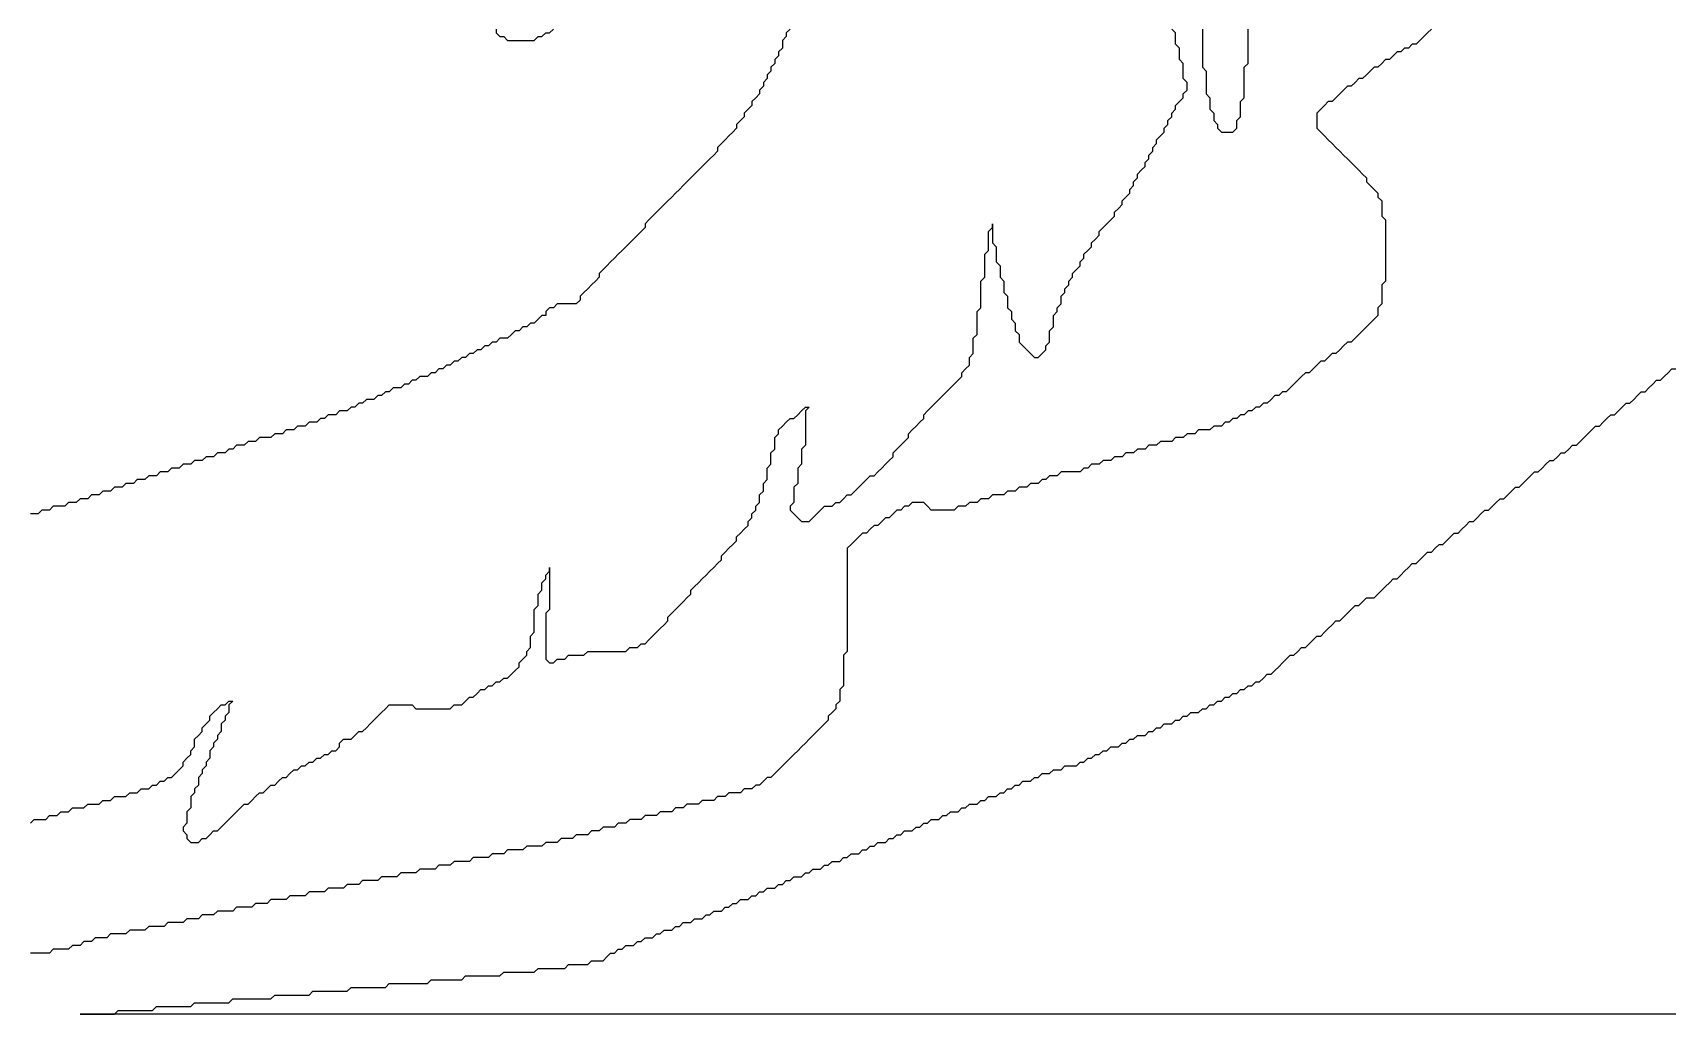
# Model space of a CAD drawing. Extents: x -0.87 to 0.87, y -0.9 to 0.9.
# Drawn here: x -0.048 to 0.556, y -0.9 to -0.539 of the extents above; entities that cross this region are included whole.
import ezdxf

# ---------------------------------------------------------------- set-up
doc = ezdxf.new("R2010")
doc.units = 0

msp = doc.modelspace()

# ---------------------------------------------------------------- linework, layer by layer
for points in [[(0.230625, -0.537187), (0.229219, -0.538594), (0.229219, -0.54), (0.227813, -0.541406), (0.227813, -0.542813), (0.227813, -0.544219), (0.226406, -0.545625), (0.226406, -0.547031), (0.225, -0.548438), (0.225, -0.549844), (0.223594, -0.55125), (0.223594, -0.552656), (0.222187, -0.554063), (0.222187, -0.555469), (0.220781, -0.556875), (0.220781, -0.558281), (0.219375, -0.559688), (0.219375, -0.561094), (0.217969, -0.5625), (0.216562, -0.563906), (0.216562, -0.565312), (0.215156, -0.566719), (0.21375, -0.568125), (0.21375, -0.569531), (0.212344, -0.570937), (0.210938, -0.572344), (0.210938, -0.57375), (0.209531, -0.575156), (0.208125, -0.576562), (0.206719, -0.577969), (0.205312, -0.579375), (0.203906, -0.580781), (0.203906, -0.582187), (0.2025, -0.583594), (0.201094, -0.585), (0.199687, -0.586406), (0.198281, -0.587812), (0.196875, -0.589219), (0.195469, -0.590625), (0.194062, -0.592031), (0.192656, -0.593437), (0.19125, -0.594844), (0.189844, -0.59625), (0.188437, -0.597656), (0.187031, -0.599062), (0.185625, -0.600469), (0.184219, -0.601875), (0.182812, -0.603281), (0.181406, -0.604687), (0.18, -0.606094), (0.178594, -0.6075), (0.177187, -0.608906), (0.177187, -0.610312), (0.175781, -0.611719), (0.174375, -0.613125), (0.172969, -0.614531), (0.171563, -0.615938), (0.170156, -0.617344), (0.16875, -0.61875), (0.167344, -0.620156), (0.165937, -0.621563), (0.164531, -0.622969), (0.163125, -0.624375), (0.161719, -0.625781), (0.160312, -0.627188), (0.160312, -0.628594), (0.158906, -0.63), (0.1575, -0.631406), (0.156094, -0.632812), (0.154688, -0.634219), (0.153281, -0.635625), (0.153281, -0.637031), (0.151875, -0.638437), (0.150469, -0.638437), (0.149062, -0.638437), (0.147656, -0.638437), (0.14625, -0.638437), (0.144844, -0.638437), (0.143437, -0.639844), (0.142031, -0.639844), (0.140625, -0.64125), (0.140625, -0.642656), (0.139219, -0.642656), (0.137813, -0.644062), (0.136406, -0.645469), (0.135, -0.645469), (0.133594, -0.646875), (0.132187, -0.646875), (0.130781, -0.648281), (0.129375, -0.648281), (0.127969, -0.649687), (0.126562, -0.651094), (0.125156, -0.651094), (0.12375, -0.651094), (0.122344, -0.6525), (0.120937, -0.6525), (0.119531, -0.653906), (0.118125, -0.653906), (0.116719, -0.655312), (0.115312, -0.655312), (0.113906, -0.656719), (0.1125, -0.656719), (0.111094, -0.658125), (0.109687, -0.658125), (0.108281, -0.659531), (0.106875, -0.659531), (0.105469, -0.660937), (0.104063, -0.660937), (0.102656, -0.662344), (0.10125, -0.662344), (0.099844, -0.66375), (0.098437, -0.66375), (0.097031, -0.665156), (0.095625, -0.665156), (0.094219, -0.665156), (0.092812, -0.666562), (0.091406, -0.666562), (0.09, -0.667969), (0.088594, -0.667969), (0.087188, -0.669375), (0.085781, -0.669375), (0.084375, -0.669375), (0.082969, -0.670781), (0.081562, -0.670781), (0.080156, -0.672187), (0.07875, -0.672187), (0.077344, -0.673594), (0.075937, -0.673594), (0.074531, -0.673594), (0.073125, -0.675), (0.071719, -0.675), (0.070312, -0.676406), (0.068906, -0.676406), (0.0675, -0.677812), (0.066094, -0.677812), (0.064687, -0.677812), (0.063281, -0.679219), (0.061875, -0.679219), (0.060469, -0.679219), (0.059062, -0.680625), (0.057656, -0.680625), (0.05625, -0.682031), (0.054844, -0.682031), (0.053437, -0.682031), (0.052031, -0.683437), (0.050625, -0.683437), (0.049219, -0.683437), (0.047813, -0.684844), (0.046406, -0.684844), (0.045, -0.684844), (0.043594, -0.68625), (0.042187, -0.68625), (0.040781, -0.68625), (0.039375, -0.687656), (0.037969, -0.687656), (0.036562, -0.687656), (0.035156, -0.687656), (0.03375, -0.689063), (0.032344, -0.689063), (0.030937, -0.689063), (0.029531, -0.690469), (0.028125, -0.690469), (0.026719, -0.690469), (0.025312, -0.691875), (0.023906, -0.691875), (0.0225, -0.693281), (0.021094, -0.693281), (0.019688, -0.693281), (0.018281, -0.694688), (0.016875, -0.694688), (0.015469, -0.694688), (0.014062, -0.696094), (0.012656, -0.696094), (0.01125, -0.696094), (0.009844, -0.6975), (0.008438, -0.6975), (0.007031, -0.6975), (0.005625, -0.698906), (0.004219, -0.698906), (0.002812, -0.698906), (0.001406, -0.700313), (0, -0.700313), (-0.001406, -0.700313), (-0.002812, -0.701719), (-0.004219, -0.701719), (-0.005625, -0.701719), (-0.007031, -0.703125), (-0.008438, -0.703125), (-0.009844, -0.703125), (-0.01125, -0.704531), (-0.012656, -0.704531), (-0.014062, -0.704531), (-0.015469, -0.705937), (-0.016875, -0.705937), (-0.018281, -0.705937), (-0.019688, -0.707344), (-0.021094, -0.707344), (-0.0225, -0.707344), (-0.023906, -0.70875), (-0.025312, -0.70875), (-0.026719, -0.70875), (-0.028125, -0.710156), (-0.029531, -0.710156), (-0.030937, -0.710156), (-0.032344, -0.711562), (-0.03375, -0.711562), (-0.035156, -0.711562), (-0.036562, -0.712969), (-0.037969, -0.712969), (-0.039375, -0.712969), (-0.040781, -0.712969), (-0.042187, -0.714375), (-0.043594, -0.714375), (-0.045, -0.714375), (-0.046406, -0.715781), (-0.047813, -0.715781), (-0.049219, -0.715781)], [(-0.049219, -0.829688), (-0.047813, -0.828281), (-0.046406, -0.828281), (-0.045, -0.828281), (-0.043594, -0.828281), (-0.042187, -0.826875), (-0.040781, -0.826875), (-0.039375, -0.826875), (-0.037969, -0.825469), (-0.036562, -0.825469), (-0.035156, -0.825469), (-0.03375, -0.824062), (-0.032344, -0.824062), (-0.030937, -0.824062), (-0.029531, -0.824062), (-0.028125, -0.822656), (-0.026719, -0.822656), (-0.025312, -0.822656), (-0.023906, -0.822656), (-0.0225, -0.82125), (-0.021094, -0.82125), (-0.019688, -0.82125), (-0.018281, -0.819844), (-0.016875, -0.819844), (-0.015469, -0.819844), (-0.014062, -0.819844), (-0.012656, -0.818437), (-0.01125, -0.818437), (-0.009844, -0.818437), (-0.008438, -0.817031), (-0.007031, -0.817031), (-0.005625, -0.817031), (-0.004219, -0.815625), (-0.002812, -0.815625), (-0.001406, -0.814219), (0, -0.814219), (0.001406, -0.812812), (0.002812, -0.812812), (0.004219, -0.811406), (0.005625, -0.81), (0.007031, -0.808594), (0.007031, -0.807187), (0.008438, -0.805781), (0.009844, -0.804375), (0.009844, -0.802969), (0.01125, -0.801562), (0.01125, -0.800156), (0.01125, -0.79875), (0.012656, -0.797344), (0.014062, -0.795937), (0.014062, -0.794531), (0.015469, -0.793125), (0.016875, -0.791719), (0.016875, -0.790312), (0.018281, -0.788906), (0.019688, -0.7875), (0.021094, -0.786094), (0.0225, -0.786094), (0.023906, -0.784687), (0.025312, -0.784687), (0.023906, -0.786094), (0.023906, -0.7875), (0.023906, -0.788906), (0.0225, -0.790312), (0.0225, -0.791719), (0.021094, -0.793125), (0.021094, -0.794531), (0.021094, -0.795937), (0.019688, -0.797344), (0.019688, -0.79875), (0.018281, -0.800156), (0.018281, -0.801562), (0.016875, -0.802969), (0.016875, -0.804375), (0.016875, -0.805781), (0.015469, -0.807187), (0.015469, -0.808594), (0.014062, -0.81), (0.014062, -0.811406), (0.012656, -0.812812), (0.012656, -0.814219), (0.012656, -0.815625), (0.01125, -0.817031), (0.01125, -0.818437), (0.009844, -0.819844), (0.009844, -0.82125), (0.009844, -0.822656), (0.009844, -0.824062), (0.008438, -0.825469), (0.008438, -0.826875), (0.008438, -0.828281), (0.008438, -0.829688), (0.007031, -0.831094), (0.007031, -0.8325), (0.008438, -0.833906), (0.008438, -0.835313), (0.009844, -0.836719), (0.01125, -0.836719), (0.012656, -0.836719), (0.014062, -0.835313), (0.015469, -0.835313), (0.016875, -0.833906), (0.018281, -0.8325), (0.019688, -0.8325), (0.021094, -0.831094), (0.0225, -0.829688), (0.023906, -0.828281), (0.025312, -0.826875), (0.026719, -0.825469), (0.028125, -0.824062), (0.029531, -0.822656), (0.030937, -0.822656), (0.032344, -0.82125), (0.03375, -0.819844), (0.035156, -0.818437), (0.036562, -0.818437), (0.037969, -0.817031), (0.039375, -0.815625), (0.040781, -0.815625), (0.042187, -0.814219), (0.043594, -0.812812), (0.045, -0.812812), (0.046406, -0.811406), (0.047813, -0.81), (0.049219, -0.81), (0.050625, -0.808594), (0.052031, -0.808594), (0.053437, -0.807187), (0.054844, -0.807187), (0.05625, -0.805781), (0.057656, -0.805781), (0.059062, -0.804375), (0.060469, -0.804375), (0.061875, -0.802969), (0.063281, -0.802969), (0.064687, -0.801562), (0.064687, -0.800156), (0.066094, -0.79875), (0.0675, -0.79875), (0.068906, -0.79875), (0.070312, -0.797344), (0.071719, -0.795937), (0.073125, -0.795937), (0.074531, -0.794531), (0.075937, -0.793125), (0.077344, -0.791719), (0.07875, -0.790312), (0.080156, -0.788906), (0.081562, -0.7875), (0.082969, -0.786094), (0.084375, -0.786094), (0.085781, -0.786094), (0.087188, -0.786094), (0.088594, -0.786094), (0.09, -0.786094), (0.091406, -0.786094), (0.092812, -0.7875), (0.094219, -0.7875), (0.095625, -0.7875), (0.097031, -0.7875), (0.098437, -0.7875), (0.099844, -0.7875), (0.10125, -0.7875), (0.102656, -0.7875), (0.104063, -0.7875), (0.105469, -0.7875), (0.106875, -0.786094), (0.108281, -0.786094), (0.109687, -0.786094), (0.111094, -0.784687), (0.1125, -0.783281), (0.113906, -0.783281), (0.115312, -0.781875), (0.116719, -0.780469), (0.118125, -0.780469), (0.119531, -0.779062), (0.120937, -0.779062), (0.122344, -0.777656), (0.12375, -0.777656), (0.125156, -0.77625), (0.126562, -0.77625), (0.127969, -0.774844), (0.129375, -0.773438), (0.130781, -0.772031), (0.130781, -0.770625), (0.132187, -0.769219), (0.133594, -0.767813), (0.133594, -0.766406), (0.135, -0.765), (0.135, -0.763594), (0.135, -0.762188), (0.135, -0.760781), (0.136406, -0.759375), (0.136406, -0.757969), (0.136406, -0.756563), (0.136406, -0.755156), (0.136406, -0.75375), (0.136406, -0.752344), (0.136406, -0.750937), (0.137813, -0.749531), (0.137813, -0.748125), (0.137813, -0.746719), (0.137813, -0.745312), (0.139219, -0.743906), (0.139219, -0.7425), (0.139219, -0.741094), (0.140625, -0.739687), (0.140625, -0.738281), (0.142031, -0.736875), (0.142031, -0.735469), (0.142031, -0.736875), (0.142031, -0.738281), (0.142031, -0.739687), (0.142031, -0.741094), (0.142031, -0.7425), (0.142031, -0.743906), (0.142031, -0.745312), (0.142031, -0.746719), (0.142031, -0.748125), (0.142031, -0.749531), (0.142031, -0.750937), (0.140625, -0.752344), (0.140625, -0.75375), (0.140625, -0.755156), (0.140625, -0.756563), (0.140625, -0.757969), (0.140625, -0.759375), (0.140625, -0.760781), (0.140625, -0.762188), (0.140625, -0.763594), (0.140625, -0.765), (0.140625, -0.766406), (0.140625, -0.767813), (0.140625, -0.769219), (0.142031, -0.770625), (0.143437, -0.770625), (0.144844, -0.769219), (0.14625, -0.769219), (0.147656, -0.769219), (0.149062, -0.767813), (0.150469, -0.767813), (0.151875, -0.767813), (0.153281, -0.767813), (0.154688, -0.767813), (0.156094, -0.766406), (0.1575, -0.766406), (0.158906, -0.766406), (0.160312, -0.766406), (0.161719, -0.766406), (0.163125, -0.766406), (0.164531, -0.766406), (0.165937, -0.766406), (0.167344, -0.766406), (0.16875, -0.766406), (0.170156, -0.766406), (0.171563, -0.765), (0.172969, -0.765), (0.174375, -0.765), (0.175781, -0.763594), (0.177187, -0.763594), (0.178594, -0.762188), (0.18, -0.760781), (0.181406, -0.759375), (0.182812, -0.757969), (0.184219, -0.756563), (0.185625, -0.755156), (0.185625, -0.75375), (0.187031, -0.752344), (0.188437, -0.750937), (0.189844, -0.749531), (0.19125, -0.748125), (0.192656, -0.746719), (0.194062, -0.745312), (0.194062, -0.743906), (0.195469, -0.7425), (0.196875, -0.741094), (0.198281, -0.739687), (0.199687, -0.738281), (0.201094, -0.736875), (0.2025, -0.735469), (0.203906, -0.734062), (0.205312, -0.732656), (0.205312, -0.73125), (0.206719, -0.729844), (0.208125, -0.728437), (0.209531, -0.727031), (0.210938, -0.725625), (0.210938, -0.724219), (0.212344, -0.722812), (0.21375, -0.721406), (0.215156, -0.72), (0.215156, -0.718594), (0.216562, -0.717187), (0.216562, -0.715781), (0.217969, -0.714375), (0.217969, -0.712969), (0.219375, -0.711562), (0.219375, -0.710156), (0.219375, -0.70875), (0.220781, -0.707344), (0.220781, -0.705937), (0.220781, -0.704531), (0.222187, -0.703125), (0.222187, -0.701719), (0.222187, -0.700313), (0.222187, -0.698906), (0.223594, -0.6975), (0.223594, -0.696094), (0.223594, -0.694688), (0.223594, -0.693281), (0.225, -0.691875), (0.225, -0.690469), (0.225, -0.689063), (0.225, -0.687656), (0.226406, -0.68625), (0.226406, -0.684844), (0.227813, -0.683437), (0.229219, -0.682031), (0.230625, -0.680625), (0.232031, -0.680625), (0.233437, -0.679219), (0.234844, -0.677812), (0.23625, -0.676406), (0.237656, -0.676406), (0.23625, -0.677812), (0.23625, -0.679219), (0.23625, -0.680625), (0.23625, -0.682031), (0.23625, -0.683437), (0.23625, -0.684844), (0.23625, -0.68625), (0.23625, -0.687656), (0.23625, -0.689063), (0.23625, -0.690469), (0.234844, -0.691875), (0.234844, -0.693281), (0.234844, -0.694688), (0.234844, -0.696094), (0.234844, -0.6975), (0.233437, -0.698906), (0.233437, -0.700313), (0.233437, -0.701719), (0.233437, -0.703125), (0.233437, -0.704531), (0.232031, -0.705937), (0.232031, -0.707344), (0.232031, -0.70875), (0.232031, -0.710156), (0.232031, -0.711562), (0.230625, -0.712969), (0.230625, -0.714375), (0.232031, -0.715781), (0.233437, -0.717187), (0.234844, -0.718594), (0.23625, -0.718594), (0.237656, -0.718594), (0.239062, -0.717187), (0.240469, -0.715781), (0.241875, -0.714375), (0.243281, -0.712969), (0.244688, -0.712969), (0.246094, -0.712969), (0.2475, -0.711562), (0.248906, -0.711562), (0.250312, -0.710156), (0.251719, -0.70875), (0.253125, -0.70875), (0.254531, -0.707344), (0.255937, -0.705937), (0.257344, -0.704531), (0.25875, -0.703125), (0.260156, -0.701719), (0.261562, -0.701719), (0.262969, -0.700313), (0.264375, -0.698906), (0.265781, -0.6975), (0.267187, -0.696094), (0.268594, -0.694688), (0.268594, -0.693281), (0.27, -0.691875), (0.271406, -0.690469), (0.272813, -0.689063), (0.274219, -0.687656), (0.274219, -0.68625), (0.275625, -0.684844), (0.277031, -0.683437), (0.278438, -0.682031), (0.279844, -0.680625), (0.279844, -0.679219), (0.28125, -0.677812), (0.282656, -0.676406), (0.284062, -0.675), (0.285469, -0.673594), (0.286875, -0.672187), (0.288281, -0.670781), (0.289687, -0.669375), (0.291094, -0.667969), (0.2925, -0.666562), (0.293906, -0.665156), (0.293906, -0.66375), (0.295312, -0.662344), (0.296719, -0.660937), (0.296719, -0.659531), (0.296719, -0.658125), (0.298125, -0.656719), (0.298125, -0.655312), (0.298125, -0.653906), (0.298125, -0.6525), (0.298125, -0.651094), (0.299531, -0.649687), (0.299531, -0.648281), (0.299531, -0.646875), (0.299531, -0.645469), (0.299531, -0.644062), (0.299531, -0.642656), (0.299531, -0.64125), (0.300937, -0.639844), (0.300937, -0.638437), (0.300937, -0.637031), (0.300937, -0.635625), (0.300937, -0.634219), (0.300937, -0.632812), (0.300937, -0.631406), (0.300937, -0.63), (0.302344, -0.628594), (0.302344, -0.627188), (0.302344, -0.625781), (0.302344, -0.624375), (0.302344, -0.622969), (0.302344, -0.621563), (0.302344, -0.620156), (0.30375, -0.61875), (0.30375, -0.617344), (0.30375, -0.615938), (0.30375, -0.614531), (0.30375, -0.613125), (0.30375, -0.611719), (0.305156, -0.610312), (0.305156, -0.608906), (0.305156, -0.610312), (0.305156, -0.611719), (0.305156, -0.613125), (0.305156, -0.614531), (0.305156, -0.615938), (0.306563, -0.617344), (0.306563, -0.61875), (0.306563, -0.620156), (0.306563, -0.621563), (0.306563, -0.622969), (0.307969, -0.624375), (0.307969, -0.625781), (0.307969, -0.627188), (0.307969, -0.628594), (0.309375, -0.63), (0.309375, -0.631406), (0.309375, -0.632812), (0.309375, -0.634219), (0.310781, -0.635625), (0.310781, -0.637031), (0.310781, -0.638437), (0.310781, -0.639844), (0.312188, -0.64125), (0.312188, -0.642656), (0.312188, -0.644062), (0.313594, -0.645469), (0.313594, -0.646875), (0.313594, -0.648281), (0.315, -0.649687), (0.315, -0.651094), (0.315, -0.6525), (0.316406, -0.653906), (0.317812, -0.655312), (0.319219, -0.656719), (0.320625, -0.658125), (0.322031, -0.658125), (0.323437, -0.656719), (0.324844, -0.655312), (0.324844, -0.653906), (0.32625, -0.6525), (0.32625, -0.651094), (0.32625, -0.649687), (0.32625, -0.648281), (0.327656, -0.646875), (0.327656, -0.645469), (0.327656, -0.644062), (0.327656, -0.642656), (0.329062, -0.64125), (0.329062, -0.639844), (0.330469, -0.638437), (0.330469, -0.637031), (0.330469, -0.635625), (0.331875, -0.634219), (0.331875, -0.632812), (0.333281, -0.631406), (0.333281, -0.63), (0.334687, -0.628594), (0.334687, -0.627188), (0.336094, -0.625781), (0.3375, -0.624375), (0.3375, -0.622969), (0.338906, -0.621563), (0.338906, -0.620156), (0.340312, -0.61875), (0.341719, -0.617344), (0.341719, -0.615938), (0.343125, -0.614531), (0.344531, -0.613125), (0.344531, -0.611719), (0.345938, -0.610312), (0.347344, -0.608906), (0.34875, -0.6075), (0.350156, -0.606094), (0.350156, -0.604687), (0.351562, -0.603281), (0.352969, -0.601875), (0.352969, -0.600469), (0.354375, -0.599062), (0.355781, -0.597656), (0.355781, -0.59625), (0.357187, -0.594844), (0.357187, -0.593437), (0.358594, -0.592031), (0.358594, -0.590625), (0.36, -0.589219), (0.361406, -0.587812), (0.361406, -0.586406), (0.362812, -0.585), (0.362812, -0.583594), (0.364219, -0.582187), (0.364219, -0.580781), (0.365625, -0.579375), (0.365625, -0.577969), (0.367031, -0.576562), (0.368437, -0.575156), (0.368437, -0.57375), (0.369844, -0.572344), (0.369844, -0.570937), (0.37125, -0.569531), (0.37125, -0.568125), (0.372656, -0.566719), (0.372656, -0.565312), (0.374062, -0.563906), (0.375469, -0.5625), (0.375469, -0.561094), (0.376875, -0.559688), (0.376875, -0.558281), (0.376875, -0.556875), (0.375469, -0.555469), (0.375469, -0.554063), (0.375469, -0.552656), (0.375469, -0.55125), (0.375469, -0.549844), (0.374062, -0.548438), (0.374062, -0.547031), (0.374062, -0.545625), (0.374062, -0.544219), (0.372656, -0.542813), (0.372656, -0.541406), (0.372656, -0.54), (0.372656, -0.538594), (0.37125, -0.537187)], [(0.466875, -0.537187), (0.465469, -0.538594), (0.464062, -0.54), (0.462656, -0.541406), (0.46125, -0.542813), (0.459844, -0.542813), (0.458437, -0.544219), (0.457031, -0.544219), (0.455625, -0.545625), (0.454219, -0.545625), (0.452813, -0.547031), (0.451406, -0.548438), (0.45, -0.548438), (0.448594, -0.549844), (0.447187, -0.55125), (0.445781, -0.55125), (0.444375, -0.552656), (0.442969, -0.554063), (0.441562, -0.555469), (0.440156, -0.555469), (0.43875, -0.556875), (0.437344, -0.558281), (0.435937, -0.558281), (0.434531, -0.559688), (0.433125, -0.561094), (0.431719, -0.5625), (0.430312, -0.563906), (0.428906, -0.563906), (0.4275, -0.565312), (0.426094, -0.566719), (0.424687, -0.568125), (0.424687, -0.569531), (0.424687, -0.570937), (0.424687, -0.572344), (0.424687, -0.57375), (0.426094, -0.575156), (0.4275, -0.576562), (0.428906, -0.577969), (0.430312, -0.579375), (0.431719, -0.580781), (0.433125, -0.582187), (0.434531, -0.583594), (0.435937, -0.585), (0.437344, -0.586406), (0.43875, -0.587812), (0.440156, -0.589219), (0.441562, -0.590625), (0.442969, -0.592031), (0.442969, -0.593437), (0.444375, -0.594844), (0.445781, -0.59625), (0.447187, -0.597656), (0.447187, -0.599062), (0.448594, -0.600469), (0.448594, -0.601875), (0.448594, -0.603281), (0.448594, -0.604687), (0.448594, -0.606094), (0.45, -0.6075), (0.45, -0.608906), (0.45, -0.610312), (0.45, -0.611719), (0.45, -0.613125), (0.45, -0.614531), (0.45, -0.615938), (0.45, -0.617344), (0.45, -0.61875), (0.45, -0.620156), (0.45, -0.621563), (0.45, -0.622969), (0.45, -0.624375), (0.45, -0.625781), (0.45, -0.627188), (0.45, -0.628594), (0.45, -0.63), (0.448594, -0.631406), (0.448594, -0.632812), (0.448594, -0.634219), (0.448594, -0.635625), (0.448594, -0.637031), (0.448594, -0.638437), (0.447187, -0.639844), (0.447187, -0.64125), (0.447187, -0.642656), (0.445781, -0.644062), (0.444375, -0.645469), (0.442969, -0.646875), (0.441562, -0.648281), (0.440156, -0.649687), (0.43875, -0.651094), (0.437344, -0.6525), (0.435937, -0.6525), (0.434531, -0.653906), (0.433125, -0.655312), (0.431719, -0.656719), (0.430312, -0.656719), (0.428906, -0.658125), (0.4275, -0.659531), (0.426094, -0.659531), (0.424687, -0.660937), (0.423281, -0.662344), (0.421875, -0.66375), (0.420469, -0.66375), (0.419063, -0.665156), (0.417656, -0.666562), (0.41625, -0.667969), (0.414844, -0.669375), (0.413437, -0.670781), (0.412031, -0.670781), (0.410625, -0.672187), (0.409219, -0.672187), (0.407812, -0.673594), (0.406406, -0.675), (0.405, -0.675), (0.403594, -0.676406), (0.402187, -0.676406), (0.400781, -0.677812), (0.399375, -0.677812), (0.397969, -0.679219), (0.396562, -0.679219), (0.395156, -0.680625), (0.39375, -0.680625), (0.392344, -0.682031), (0.390937, -0.682031), (0.389531, -0.683437), (0.388125, -0.683437), (0.386719, -0.683437), (0.385313, -0.684844), (0.383906, -0.684844), (0.3825, -0.684844), (0.381094, -0.684844), (0.379688, -0.68625), (0.378281, -0.68625), (0.376875, -0.68625), (0.375469, -0.687656), (0.374062, -0.687656), (0.372656, -0.687656), (0.37125, -0.689063), (0.369844, -0.689063), (0.368437, -0.689063), (0.367031, -0.689063), (0.365625, -0.690469), (0.364219, -0.690469), (0.362812, -0.690469), (0.361406, -0.691875), (0.36, -0.691875), (0.358594, -0.691875), (0.357187, -0.693281), (0.355781, -0.693281), (0.354375, -0.693281), (0.352969, -0.694688), (0.351562, -0.694688), (0.350156, -0.694688), (0.34875, -0.696094), (0.347344, -0.696094), (0.345938, -0.696094), (0.344531, -0.6975), (0.343125, -0.6975), (0.341719, -0.6975), (0.340312, -0.698906), (0.338906, -0.698906), (0.3375, -0.700313), (0.336094, -0.700313), (0.334687, -0.700313), (0.333281, -0.700313), (0.331875, -0.700313), (0.330469, -0.700313), (0.329062, -0.701719), (0.327656, -0.701719), (0.32625, -0.701719), (0.324844, -0.703125), (0.323437, -0.703125), (0.322031, -0.704531), (0.320625, -0.704531), (0.319219, -0.704531), (0.317812, -0.705937), (0.316406, -0.705937), (0.315, -0.705937), (0.313594, -0.707344), (0.312188, -0.707344), (0.310781, -0.707344), (0.309375, -0.70875), (0.307969, -0.70875), (0.306563, -0.70875), (0.305156, -0.70875), (0.30375, -0.710156), (0.302344, -0.710156), (0.300937, -0.710156), (0.299531, -0.711562), (0.298125, -0.711562), (0.296719, -0.711562), (0.295312, -0.712969), (0.293906, -0.712969), (0.2925, -0.712969), (0.291094, -0.714375), (0.289687, -0.714375), (0.288281, -0.714375), (0.286875, -0.714375), (0.285469, -0.714375), (0.284062, -0.714375), (0.282656, -0.714375), (0.28125, -0.712969), (0.279844, -0.711562), (0.278438, -0.711562), (0.277031, -0.711562), (0.275625, -0.711562), (0.274219, -0.712969), (0.272813, -0.712969), (0.271406, -0.714375), (0.27, -0.714375), (0.268594, -0.715781), (0.267187, -0.717187), (0.265781, -0.717187), (0.264375, -0.718594), (0.262969, -0.72), (0.261562, -0.72), (0.260156, -0.721406), (0.25875, -0.722812), (0.257344, -0.722812), (0.255937, -0.724219), (0.254531, -0.725625), (0.253125, -0.727031), (0.251719, -0.728437), (0.251719, -0.729844), (0.251719, -0.73125), (0.251719, -0.732656), (0.251719, -0.734062), (0.251719, -0.735469), (0.251719, -0.736875), (0.251719, -0.738281), (0.251719, -0.739687), (0.251719, -0.741094), (0.251719, -0.7425), (0.251719, -0.743906), (0.251719, -0.745312), (0.251719, -0.746719), (0.251719, -0.748125), (0.251719, -0.749531), (0.251719, -0.750937), (0.251719, -0.752344), (0.251719, -0.75375), (0.251719, -0.755156), (0.251719, -0.756563), (0.251719, -0.757969), (0.251719, -0.759375), (0.251719, -0.760781), (0.251719, -0.762188), (0.251719, -0.763594), (0.251719, -0.765), (0.251719, -0.766406), (0.250312, -0.767813), (0.250312, -0.769219), (0.250312, -0.770625), (0.250312, -0.772031), (0.250312, -0.773438), (0.250312, -0.774844), (0.250312, -0.77625), (0.250312, -0.777656), (0.250312, -0.779062), (0.248906, -0.780469), (0.248906, -0.781875), (0.248906, -0.783281), (0.248906, -0.784687), (0.2475, -0.786094), (0.2475, -0.7875), (0.246094, -0.788906), (0.244688, -0.790312), (0.244688, -0.791719), (0.243281, -0.793125), (0.241875, -0.794531), (0.240469, -0.795937), (0.239062, -0.797344), (0.237656, -0.79875), (0.23625, -0.800156), (0.234844, -0.801562), (0.233437, -0.802969), (0.232031, -0.804375), (0.230625, -0.805781), (0.229219, -0.807187), (0.227813, -0.808594), (0.226406, -0.81), (0.225, -0.811406), (0.223594, -0.812812), (0.222187, -0.812812), (0.220781, -0.814219), (0.219375, -0.815625), (0.217969, -0.815625), (0.216562, -0.817031), (0.215156, -0.817031), (0.21375, -0.817031), (0.212344, -0.818437), (0.210938, -0.818437), (0.209531, -0.818437), (0.208125, -0.818437), (0.206719, -0.819844), (0.205312, -0.819844), (0.203906, -0.819844), (0.2025, -0.82125), (0.201094, -0.82125), (0.199687, -0.82125), (0.198281, -0.82125), (0.196875, -0.822656), (0.195469, -0.822656), (0.194062, -0.822656), (0.192656, -0.822656), (0.19125, -0.824062), (0.189844, -0.824062), (0.188437, -0.824062), (0.187031, -0.825469), (0.185625, -0.825469), (0.184219, -0.825469), (0.182812, -0.825469), (0.181406, -0.826875), (0.18, -0.826875), (0.178594, -0.826875), (0.177187, -0.826875), (0.175781, -0.828281), (0.174375, -0.828281), (0.172969, -0.828281), (0.171563, -0.828281), (0.170156, -0.829688), (0.16875, -0.829688), (0.167344, -0.829688), (0.165937, -0.831094), (0.164531, -0.831094), (0.163125, -0.831094), (0.161719, -0.831094), (0.160312, -0.8325), (0.158906, -0.8325), (0.1575, -0.8325), (0.156094, -0.833906), (0.154688, -0.833906), (0.153281, -0.833906), (0.151875, -0.833906), (0.150469, -0.835313), (0.149062, -0.835313), (0.147656, -0.835313), (0.14625, -0.835313), (0.144844, -0.836719), (0.143437, -0.836719), (0.142031, -0.836719), (0.140625, -0.836719), (0.139219, -0.838125), (0.137813, -0.838125), (0.136406, -0.838125), (0.135, -0.838125), (0.133594, -0.838125), (0.132187, -0.839531), (0.130781, -0.839531), (0.129375, -0.839531), (0.127969, -0.839531), (0.126562, -0.839531), (0.125156, -0.840938), (0.12375, -0.840938), (0.122344, -0.840938), (0.120937, -0.840938), (0.119531, -0.842344), (0.118125, -0.842344), (0.116719, -0.842344), (0.115312, -0.842344), (0.113906, -0.842344), (0.1125, -0.84375), (0.111094, -0.84375), (0.109687, -0.84375), (0.108281, -0.84375), (0.106875, -0.84375), (0.105469, -0.845156), (0.104063, -0.845156), (0.102656, -0.845156), (0.10125, -0.845156), (0.099844, -0.846562), (0.098437, -0.846562), (0.097031, -0.846562), (0.095625, -0.846562), (0.094219, -0.846562), (0.092812, -0.847969), (0.091406, -0.847969), (0.09, -0.847969), (0.088594, -0.847969), (0.087188, -0.847969), (0.085781, -0.849375), (0.084375, -0.849375), (0.082969, -0.849375), (0.081562, -0.849375), (0.080156, -0.849375), (0.07875, -0.850781), (0.077344, -0.850781), (0.075937, -0.850781), (0.074531, -0.850781), (0.073125, -0.850781), (0.071719, -0.852187), (0.070312, -0.852187), (0.068906, -0.852187), (0.0675, -0.852187), (0.066094, -0.853594), (0.064687, -0.853594), (0.063281, -0.853594), (0.061875, -0.853594), (0.060469, -0.853594), (0.059062, -0.855), (0.057656, -0.855), (0.05625, -0.855), (0.054844, -0.855), (0.053437, -0.855), (0.052031, -0.856406), (0.050625, -0.856406), (0.049219, -0.856406), (0.047813, -0.856406), (0.046406, -0.856406), (0.045, -0.857812), (0.043594, -0.857812), (0.042187, -0.857812), (0.040781, -0.857812), (0.039375, -0.857812), (0.037969, -0.859219), (0.036562, -0.859219), (0.035156, -0.859219), (0.03375, -0.859219), (0.032344, -0.860625), (0.030937, -0.860625), (0.029531, -0.860625), (0.028125, -0.860625), (0.026719, -0.860625), (0.025312, -0.862031), (0.023906, -0.862031), (0.0225, -0.862031), (0.021094, -0.862031), (0.019688, -0.862031), (0.018281, -0.863437), (0.016875, -0.863437), (0.015469, -0.863437), (0.014062, -0.863437), (0.012656, -0.864844), (0.01125, -0.864844), (0.009844, -0.864844), (0.008438, -0.864844), (0.007031, -0.86625), (0.005625, -0.86625), (0.004219, -0.86625), (0.002812, -0.86625), (0.001406, -0.86625), (0, -0.867656), (-0.001406, -0.867656), (-0.002812, -0.867656), (-0.004219, -0.867656), (-0.005625, -0.867656), (-0.007031, -0.869062), (-0.008438, -0.869062), (-0.009844, -0.869062), (-0.01125, -0.869062), (-0.012656, -0.869062), (-0.014062, -0.870469), (-0.015469, -0.870469), (-0.016875, -0.870469), (-0.018281, -0.870469), (-0.019688, -0.870469), (-0.021094, -0.871875), (-0.0225, -0.871875), (-0.023906, -0.871875), (-0.025312, -0.871875), (-0.026719, -0.873281), (-0.028125, -0.873281), (-0.029531, -0.873281), (-0.030937, -0.874687), (-0.032344, -0.874687), (-0.03375, -0.874687), (-0.035156, -0.876094), (-0.036562, -0.876094), (-0.037969, -0.876094), (-0.039375, -0.876094), (-0.040781, -0.876094), (-0.042187, -0.8775), (-0.043594, -0.8775), (-0.045, -0.8775), (-0.046406, -0.8775), (-0.047813, -0.8775), (-0.049219, -0.8775)], [(0.122344, -0.537187), (0.122344, -0.538594), (0.12375, -0.54), (0.125156, -0.54), (0.126562, -0.541406), (0.127969, -0.541406), (0.129375, -0.541406), (0.130781, -0.541406), (0.132187, -0.541406), (0.133594, -0.541406), (0.135, -0.541406), (0.136406, -0.541406), (0.137813, -0.54), (0.139219, -0.54), (0.140625, -0.538594), (0.142031, -0.538594), (0.143437, -0.537187)], [(0.3825, -0.537187), (0.3825, -0.538594), (0.3825, -0.54), (0.3825, -0.541406), (0.3825, -0.542813), (0.3825, -0.544219), (0.3825, -0.545625), (0.3825, -0.547031), (0.3825, -0.548438), (0.3825, -0.549844), (0.3825, -0.55125), (0.383906, -0.552656), (0.383906, -0.554063), (0.383906, -0.555469), (0.383906, -0.556875), (0.383906, -0.558281), (0.383906, -0.559688), (0.383906, -0.561094), (0.385313, -0.5625), (0.385313, -0.563906), (0.385313, -0.565312), (0.385313, -0.566719), (0.386719, -0.568125), (0.386719, -0.569531), (0.386719, -0.570937), (0.388125, -0.572344), (0.388125, -0.57375), (0.389531, -0.575156), (0.390937, -0.575156), (0.392344, -0.575156), (0.39375, -0.575156), (0.395156, -0.57375), (0.395156, -0.572344), (0.395156, -0.570937), (0.396562, -0.569531), (0.396562, -0.568125), (0.396562, -0.566719), (0.396562, -0.565312), (0.396562, -0.563906), (0.397969, -0.5625), (0.397969, -0.561094), (0.397969, -0.559688), (0.397969, -0.558281), (0.397969, -0.556875), (0.397969, -0.555469), (0.397969, -0.554063), (0.397969, -0.552656), (0.397969, -0.55125), (0.399375, -0.549844), (0.399375, -0.548438), (0.399375, -0.547031), (0.399375, -0.545625), (0.399375, -0.544219), (0.399375, -0.542813), (0.399375, -0.541406), (0.399375, -0.54), (0.399375, -0.538594), (0.399375, -0.537187)], [(0.556875, -0.9), (0.555469, -0.9), (0.554063, -0.9), (0.552656, -0.9), (0.55125, -0.9), (0.549844, -0.9), (0.548438, -0.9), (0.547031, -0.9), (0.545625, -0.9), (0.544219, -0.9), (0.542813, -0.9), (0.541406, -0.9), (0.54, -0.9), (0.538594, -0.9), (0.537187, -0.9), (0.535781, -0.9), (0.534375, -0.9), (0.532969, -0.9), (0.531562, -0.9), (0.530156, -0.9), (0.52875, -0.9), (0.527344, -0.9), (0.525937, -0.9), (0.524531, -0.9), (0.523125, -0.9), (0.521719, -0.9), (0.520312, -0.9), (0.518906, -0.9), (0.5175, -0.9), (0.516094, -0.9), (0.514687, -0.9), (0.513281, -0.9), (0.511875, -0.9), (0.510469, -0.9), (0.509062, -0.9), (0.507656, -0.9), (0.50625, -0.9), (0.504844, -0.9), (0.503437, -0.9), (0.502031, -0.9), (0.500625, -0.9), (0.499219, -0.9), (0.497812, -0.9), (0.496406, -0.9), (0.495, -0.9), (0.493594, -0.9), (0.492188, -0.9), (0.490781, -0.9), (0.489375, -0.9), (0.487969, -0.9), (0.486563, -0.9), (0.485156, -0.9), (0.48375, -0.9), (0.482344, -0.9), (0.480937, -0.9), (0.479531, -0.9), (0.478125, -0.9), (0.476719, -0.9), (0.475312, -0.9), (0.473906, -0.9), (0.4725, -0.9), (0.471094, -0.9), (0.469687, -0.9), (0.468281, -0.9), (0.466875, -0.9), (0.465469, -0.9), (0.464062, -0.9), (0.462656, -0.9), (0.46125, -0.9), (0.459844, -0.9), (0.458437, -0.9), (0.457031, -0.9), (0.455625, -0.9), (0.454219, -0.9), (0.452813, -0.9), (0.451406, -0.9), (0.45, -0.9), (0.448594, -0.9), (0.447187, -0.9), (0.445781, -0.9), (0.444375, -0.9), (0.442969, -0.9), (0.441562, -0.9), (0.440156, -0.9), (0.43875, -0.9), (0.437344, -0.9), (0.435937, -0.9), (0.434531, -0.9), (0.433125, -0.9), (0.431719, -0.9), (0.430312, -0.9), (0.428906, -0.9), (0.4275, -0.9), (0.426094, -0.9), (0.424687, -0.9), (0.423281, -0.9), (0.421875, -0.9), (0.420469, -0.9), (0.419063, -0.9), (0.417656, -0.9), (0.41625, -0.9), (0.414844, -0.9), (0.413437, -0.9), (0.412031, -0.9), (0.410625, -0.9), (0.409219, -0.9), (0.407812, -0.9), (0.406406, -0.9), (0.405, -0.9), (0.403594, -0.9), (0.402187, -0.9), (0.400781, -0.9), (0.399375, -0.9), (0.397969, -0.9), (0.396562, -0.9), (0.395156, -0.9), (0.39375, -0.9), (0.392344, -0.9), (0.390937, -0.9), (0.389531, -0.9), (0.388125, -0.9), (0.386719, -0.9), (0.385313, -0.9), (0.383906, -0.9), (0.3825, -0.9), (0.381094, -0.9), (0.379688, -0.9), (0.378281, -0.9), (0.376875, -0.9), (0.375469, -0.9), (0.374062, -0.9), (0.372656, -0.9), (0.37125, -0.9), (0.369844, -0.9), (0.368437, -0.9), (0.367031, -0.9), (0.365625, -0.9), (0.364219, -0.9), (0.362812, -0.9), (0.361406, -0.9), (0.36, -0.9), (0.358594, -0.9), (0.357187, -0.9), (0.355781, -0.9), (0.354375, -0.9), (0.352969, -0.9), (0.351562, -0.9), (0.350156, -0.9), (0.34875, -0.9), (0.347344, -0.9), (0.345938, -0.9), (0.344531, -0.9), (0.343125, -0.9), (0.341719, -0.9), (0.340312, -0.9), (0.338906, -0.9), (0.3375, -0.9), (0.336094, -0.9), (0.334687, -0.9), (0.333281, -0.9), (0.331875, -0.9), (0.330469, -0.9), (0.329062, -0.9), (0.327656, -0.9), (0.32625, -0.9), (0.324844, -0.9), (0.323437, -0.9), (0.322031, -0.9), (0.320625, -0.9), (0.319219, -0.9), (0.317812, -0.9), (0.316406, -0.9), (0.315, -0.9), (0.313594, -0.9), (0.312188, -0.9), (0.310781, -0.9), (0.309375, -0.9), (0.307969, -0.9), (0.306563, -0.9), (0.305156, -0.9), (0.30375, -0.9), (0.302344, -0.9), (0.300937, -0.9), (0.299531, -0.9), (0.298125, -0.9), (0.296719, -0.9), (0.295312, -0.9), (0.293906, -0.9), (0.2925, -0.9), (0.291094, -0.9), (0.289687, -0.9), (0.288281, -0.9), (0.286875, -0.9), (0.285469, -0.9), (0.284062, -0.9), (0.282656, -0.9), (0.28125, -0.9), (0.279844, -0.9), (0.278438, -0.9), (0.277031, -0.9), (0.275625, -0.9), (0.274219, -0.9), (0.272813, -0.9), (0.271406, -0.9), (0.27, -0.9), (0.268594, -0.9), (0.267187, -0.9), (0.265781, -0.9), (0.264375, -0.9), (0.262969, -0.9), (0.261562, -0.9), (0.260156, -0.9), (0.25875, -0.9), (0.257344, -0.9), (0.255937, -0.9), (0.254531, -0.9), (0.253125, -0.9), (0.251719, -0.9), (0.250312, -0.9), (0.248906, -0.9), (0.2475, -0.9), (0.246094, -0.9), (0.244688, -0.9), (0.243281, -0.9), (0.241875, -0.9), (0.240469, -0.9), (0.239062, -0.9), (0.237656, -0.9), (0.23625, -0.9), (0.234844, -0.9), (0.233437, -0.9), (0.232031, -0.9), (0.230625, -0.9), (0.229219, -0.9), (0.227813, -0.9), (0.226406, -0.9), (0.225, -0.9), (0.223594, -0.9), (0.222187, -0.9), (0.220781, -0.9), (0.219375, -0.9), (0.217969, -0.9), (0.216562, -0.9), (0.215156, -0.9), (0.21375, -0.9), (0.212344, -0.9), (0.210938, -0.9), (0.209531, -0.9), (0.208125, -0.9), (0.206719, -0.9), (0.205312, -0.9), (0.203906, -0.9), (0.2025, -0.9), (0.201094, -0.9), (0.199687, -0.9), (0.198281, -0.9), (0.196875, -0.9), (0.195469, -0.9), (0.194062, -0.9), (0.192656, -0.9), (0.19125, -0.9), (0.189844, -0.9), (0.188437, -0.9), (0.187031, -0.9), (0.185625, -0.9), (0.184219, -0.9), (0.182812, -0.9), (0.181406, -0.9), (0.18, -0.9), (0.178594, -0.9), (0.177187, -0.9), (0.175781, -0.9), (0.174375, -0.9), (0.172969, -0.9), (0.171563, -0.9), (0.170156, -0.9), (0.16875, -0.9), (0.167344, -0.9), (0.165937, -0.9), (0.164531, -0.9), (0.163125, -0.9), (0.161719, -0.9), (0.160312, -0.9), (0.158906, -0.9), (0.1575, -0.9), (0.156094, -0.9), (0.154688, -0.9), (0.153281, -0.9), (0.151875, -0.9), (0.150469, -0.9), (0.149062, -0.9), (0.147656, -0.9), (0.14625, -0.9), (0.144844, -0.9), (0.143437, -0.9), (0.142031, -0.9), (0.140625, -0.9), (0.139219, -0.9), (0.137813, -0.9), (0.136406, -0.9), (0.135, -0.9), (0.133594, -0.9), (0.132187, -0.9), (0.130781, -0.9), (0.129375, -0.9), (0.127969, -0.9), (0.126562, -0.9), (0.125156, -0.9), (0.12375, -0.9), (0.122344, -0.9), (0.120937, -0.9), (0.119531, -0.9), (0.118125, -0.9), (0.116719, -0.9), (0.115312, -0.9), (0.113906, -0.9), (0.1125, -0.9), (0.111094, -0.9), (0.109687, -0.9), (0.108281, -0.9), (0.106875, -0.9), (0.105469, -0.9), (0.104063, -0.9), (0.102656, -0.9), (0.10125, -0.9), (0.099844, -0.9), (0.098437, -0.9), (0.097031, -0.9), (0.095625, -0.9), (0.094219, -0.9), (0.092812, -0.9), (0.091406, -0.9), (0.09, -0.9), (0.088594, -0.9), (0.087188, -0.9), (0.085781, -0.9), (0.084375, -0.9), (0.082969, -0.9), (0.081562, -0.9), (0.080156, -0.9), (0.07875, -0.9), (0.077344, -0.9), (0.075937, -0.9), (0.074531, -0.9), (0.073125, -0.9), (0.071719, -0.9), (0.070312, -0.9), (0.068906, -0.9), (0.0675, -0.9), (0.066094, -0.9), (0.064687, -0.9), (0.063281, -0.9), (0.061875, -0.9), (0.060469, -0.9), (0.059062, -0.9), (0.057656, -0.9), (0.05625, -0.9), (0.054844, -0.9), (0.053437, -0.9), (0.052031, -0.9), (0.050625, -0.9), (0.049219, -0.9), (0.047813, -0.9), (0.046406, -0.9), (0.045, -0.9), (0.043594, -0.9), (0.042187, -0.9), (0.040781, -0.9), (0.039375, -0.9), (0.037969, -0.9), (0.036562, -0.9), (0.035156, -0.9), (0.03375, -0.9), (0.032344, -0.9), (0.030937, -0.9), (0.029531, -0.9), (0.028125, -0.9), (0.026719, -0.9), (0.025312, -0.9), (0.023906, -0.9), (0.0225, -0.9), (0.021094, -0.9), (0.019688, -0.9), (0.018281, -0.9), (0.016875, -0.9), (0.015469, -0.9), (0.014062, -0.9), (0.012656, -0.9), (0.01125, -0.9), (0.009844, -0.9), (0.008438, -0.9), (0.007031, -0.9), (0.005625, -0.9), (0.004219, -0.9), (0.002812, -0.9), (0.001406, -0.9), (0, -0.9), (-0.001406, -0.9), (-0.002812, -0.9), (-0.004219, -0.9), (-0.005625, -0.9), (-0.007031, -0.9), (-0.008438, -0.9), (-0.009844, -0.9), (-0.01125, -0.9), (-0.012656, -0.9), (-0.014062, -0.9), (-0.015469, -0.9), (-0.016875, -0.9), (-0.018281, -0.9), (-0.019688, -0.9), (-0.021094, -0.9), (-0.0225, -0.9), (-0.023906, -0.9), (-0.025312, -0.9), (-0.026719, -0.9), (-0.028125, -0.9), (-0.029531, -0.9), (-0.030937, -0.9), (-0.029531, -0.9), (-0.028125, -0.9), (-0.026719, -0.9), (-0.025312, -0.9), (-0.023906, -0.9), (-0.0225, -0.9), (-0.021094, -0.9), (-0.019688, -0.9), (-0.018281, -0.9), (-0.016875, -0.898594), (-0.015469, -0.898594), (-0.014062, -0.898594), (-0.012656, -0.898594), (-0.01125, -0.898594), (-0.009844, -0.898594), (-0.008438, -0.898594), (-0.007031, -0.898594), (-0.005625, -0.898594), (-0.004219, -0.898594), (-0.002812, -0.897187), (-0.001406, -0.897187), (0, -0.897187), (0.001406, -0.897187), (0.002812, -0.897187), (0.004219, -0.897187), (0.005625, -0.897187), (0.007031, -0.897187), (0.008438, -0.897187), (0.009844, -0.897187), (0.01125, -0.895781), (0.012656, -0.895781), (0.014062, -0.895781), (0.015469, -0.895781), (0.016875, -0.895781), (0.018281, -0.895781), (0.019688, -0.895781), (0.021094, -0.895781), (0.0225, -0.895781), (0.023906, -0.895781), (0.025312, -0.894375), (0.026719, -0.894375), (0.028125, -0.894375), (0.029531, -0.894375), (0.030937, -0.894375), (0.032344, -0.894375), (0.03375, -0.894375), (0.035156, -0.894375), (0.036562, -0.894375), (0.037969, -0.894375), (0.039375, -0.894375), (0.040781, -0.892969), (0.042187, -0.892969), (0.043594, -0.892969), (0.045, -0.892969), (0.046406, -0.892969), (0.047813, -0.892969), (0.049219, -0.892969), (0.050625, -0.892969), (0.052031, -0.892969), (0.053437, -0.892969), (0.054844, -0.891562), (0.05625, -0.891562), (0.057656, -0.891562), (0.059062, -0.891562), (0.060469, -0.891562), (0.061875, -0.891562), (0.063281, -0.891562), (0.064687, -0.891562), (0.066094, -0.891562), (0.0675, -0.891562), (0.068906, -0.890156), (0.070312, -0.890156), (0.071719, -0.890156), (0.073125, -0.890156), (0.074531, -0.890156), (0.075937, -0.890156), (0.077344, -0.890156), (0.07875, -0.890156), (0.080156, -0.890156), (0.081562, -0.890156), (0.082969, -0.88875), (0.084375, -0.88875), (0.085781, -0.88875), (0.087188, -0.88875), (0.088594, -0.88875), (0.09, -0.88875), (0.091406, -0.88875), (0.092812, -0.88875), (0.094219, -0.88875), (0.095625, -0.88875), (0.097031, -0.88875), (0.098437, -0.887344), (0.099844, -0.887344), (0.10125, -0.887344), (0.102656, -0.887344), (0.104063, -0.887344), (0.105469, -0.887344), (0.106875, -0.887344), (0.108281, -0.887344), (0.109687, -0.887344), (0.111094, -0.885937), (0.1125, -0.885937), (0.113906, -0.885937), (0.115312, -0.885937), (0.116719, -0.885937), (0.118125, -0.885937), (0.119531, -0.885937), (0.120937, -0.885937), (0.122344, -0.885937), (0.12375, -0.885937), (0.125156, -0.884531), (0.126562, -0.884531), (0.127969, -0.884531), (0.129375, -0.884531), (0.130781, -0.884531), (0.132187, -0.884531), (0.133594, -0.884531), (0.135, -0.884531), (0.136406, -0.884531), (0.137813, -0.883125), (0.139219, -0.883125), (0.140625, -0.883125), (0.142031, -0.883125), (0.143437, -0.883125), (0.144844, -0.883125), (0.14625, -0.883125), (0.147656, -0.883125), (0.149062, -0.881719), (0.150469, -0.881719), (0.151875, -0.881719), (0.153281, -0.881719), (0.154688, -0.881719), (0.156094, -0.881719), (0.1575, -0.880312), (0.158906, -0.880312), (0.160312, -0.880312), (0.161719, -0.880312), (0.163125, -0.878906), (0.164531, -0.8775), (0.165937, -0.8775), (0.167344, -0.876094), (0.16875, -0.876094), (0.170156, -0.874687), (0.171563, -0.874687), (0.172969, -0.874687), (0.174375, -0.873281), (0.175781, -0.873281), (0.177187, -0.871875), (0.178594, -0.871875), (0.18, -0.871875), (0.181406, -0.870469), (0.182812, -0.870469), (0.184219, -0.869062), (0.185625, -0.869062), (0.187031, -0.869062), (0.188437, -0.867656), (0.189844, -0.867656), (0.19125, -0.86625), (0.192656, -0.86625), (0.194062, -0.86625), (0.195469, -0.864844), (0.196875, -0.864844), (0.198281, -0.864844), (0.199687, -0.863437), (0.201094, -0.863437), (0.2025, -0.862031), (0.203906, -0.862031), (0.205312, -0.862031), (0.206719, -0.860625), (0.208125, -0.860625), (0.209531, -0.859219), (0.210938, -0.859219), (0.212344, -0.857812), (0.21375, -0.857812), (0.215156, -0.857812), (0.216562, -0.856406), (0.217969, -0.856406), (0.219375, -0.855), (0.220781, -0.855), (0.222187, -0.853594), (0.223594, -0.853594), (0.225, -0.853594), (0.226406, -0.852187), (0.227813, -0.852187), (0.229219, -0.850781), (0.230625, -0.850781), (0.232031, -0.849375), (0.233437, -0.849375), (0.234844, -0.849375), (0.23625, -0.847969), (0.237656, -0.847969), (0.239062, -0.846562), (0.240469, -0.846562), (0.241875, -0.846562), (0.243281, -0.845156), (0.244688, -0.845156), (0.246094, -0.84375), (0.2475, -0.84375), (0.248906, -0.84375), (0.250312, -0.842344), (0.251719, -0.842344), (0.253125, -0.840938), (0.254531, -0.840938), (0.255937, -0.840938), (0.257344, -0.839531), (0.25875, -0.839531), (0.260156, -0.838125), (0.261562, -0.838125), (0.262969, -0.836719), (0.264375, -0.836719), (0.265781, -0.836719), (0.267187, -0.835313), (0.268594, -0.835313), (0.27, -0.833906), (0.271406, -0.833906), (0.272813, -0.8325), (0.274219, -0.8325), (0.275625, -0.8325), (0.277031, -0.831094), (0.278438, -0.831094), (0.279844, -0.829688), (0.28125, -0.829688), (0.282656, -0.828281), (0.284062, -0.828281), (0.285469, -0.828281), (0.286875, -0.826875), (0.288281, -0.826875), (0.289687, -0.825469), (0.291094, -0.825469), (0.2925, -0.825469), (0.293906, -0.824062), (0.295312, -0.824062), (0.296719, -0.822656), (0.298125, -0.822656), (0.299531, -0.822656), (0.300937, -0.82125), (0.302344, -0.82125), (0.30375, -0.819844), (0.305156, -0.819844), (0.306563, -0.819844), (0.307969, -0.818437), (0.309375, -0.818437), (0.310781, -0.817031), (0.312188, -0.817031), (0.313594, -0.815625), (0.315, -0.815625), (0.316406, -0.814219), (0.317812, -0.814219), (0.319219, -0.814219), (0.320625, -0.812812), (0.322031, -0.812812), (0.323437, -0.811406), (0.324844, -0.811406), (0.32625, -0.811406), (0.327656, -0.81), (0.329062, -0.81), (0.330469, -0.81), (0.331875, -0.808594), (0.333281, -0.808594), (0.334687, -0.808594), (0.336094, -0.808594), (0.3375, -0.807187), (0.338906, -0.807187), (0.340312, -0.805781), (0.341719, -0.805781), (0.343125, -0.804375), (0.344531, -0.804375), (0.345938, -0.802969), (0.347344, -0.802969), (0.34875, -0.801562), (0.350156, -0.801562), (0.351562, -0.801562), (0.352969, -0.800156), (0.354375, -0.800156), (0.355781, -0.79875), (0.357187, -0.79875), (0.358594, -0.797344), (0.36, -0.797344), (0.361406, -0.797344), (0.362812, -0.795937), (0.364219, -0.795937), (0.365625, -0.794531), (0.367031, -0.794531), (0.368437, -0.793125), (0.369844, -0.793125), (0.37125, -0.793125), (0.372656, -0.791719), (0.374062, -0.791719), (0.375469, -0.790312), (0.376875, -0.790312), (0.378281, -0.788906), (0.379688, -0.788906), (0.381094, -0.788906), (0.3825, -0.7875), (0.383906, -0.7875), (0.385313, -0.786094), (0.386719, -0.786094), (0.388125, -0.784687), (0.389531, -0.784687), (0.390937, -0.783281), (0.392344, -0.783281), (0.39375, -0.781875), (0.395156, -0.781875), (0.396562, -0.780469), (0.397969, -0.780469), (0.399375, -0.779062), (0.400781, -0.779062), (0.402187, -0.777656), (0.403594, -0.777656), (0.405, -0.77625), (0.406406, -0.774844), (0.407812, -0.774844), (0.409219, -0.773438), (0.410625, -0.772031), (0.412031, -0.770625), (0.413437, -0.769219), (0.414844, -0.767813), (0.41625, -0.767813), (0.417656, -0.766406), (0.419063, -0.765), (0.420469, -0.765), (0.421875, -0.763594), (0.423281, -0.762188), (0.424687, -0.760781), (0.426094, -0.760781), (0.4275, -0.759375), (0.428906, -0.757969), (0.430312, -0.756563), (0.431719, -0.755156), (0.433125, -0.755156), (0.434531, -0.75375), (0.435937, -0.752344), (0.437344, -0.750937), (0.43875, -0.749531), (0.440156, -0.749531), (0.441562, -0.748125), (0.442969, -0.746719), (0.444375, -0.746719), (0.445781, -0.746719), (0.447187, -0.745312), (0.448594, -0.743906), (0.45, -0.7425), (0.451406, -0.741094), (0.452813, -0.739687), (0.454219, -0.739687), (0.455625, -0.738281), (0.457031, -0.736875), (0.458437, -0.735469), (0.459844, -0.734062), (0.46125, -0.734062), (0.462656, -0.732656), (0.464062, -0.73125), (0.465469, -0.729844), (0.466875, -0.729844), (0.468281, -0.728437), (0.469687, -0.727031), (0.471094, -0.727031), (0.4725, -0.725625), (0.473906, -0.724219), (0.475312, -0.722812), (0.476719, -0.722812), (0.478125, -0.721406), (0.479531, -0.72), (0.480937, -0.718594), (0.482344, -0.718594), (0.48375, -0.717187), (0.485156, -0.715781), (0.486563, -0.714375), (0.487969, -0.714375), (0.489375, -0.712969), (0.490781, -0.711562), (0.492188, -0.710156), (0.493594, -0.710156), (0.495, -0.70875), (0.496406, -0.707344), (0.497812, -0.705937), (0.499219, -0.705937), (0.500625, -0.704531), (0.502031, -0.703125), (0.503437, -0.701719), (0.504844, -0.700313), (0.50625, -0.700313), (0.507656, -0.698906), (0.509062, -0.6975), (0.510469, -0.696094), (0.511875, -0.696094), (0.513281, -0.694688), (0.514687, -0.693281), (0.516094, -0.693281), (0.5175, -0.691875), (0.518906, -0.690469), (0.520312, -0.690469), (0.521719, -0.689063), (0.523125, -0.687656), (0.524531, -0.68625), (0.525937, -0.684844), (0.527344, -0.683437), (0.52875, -0.683437), (0.530156, -0.682031), (0.531562, -0.680625), (0.532969, -0.679219), (0.534375, -0.679219), (0.535781, -0.677812), (0.537187, -0.676406), (0.538594, -0.675), (0.54, -0.675), (0.541406, -0.673594), (0.542813, -0.672187), (0.544219, -0.670781), (0.545625, -0.670781), (0.547031, -0.669375), (0.548438, -0.667969), (0.549844, -0.666562), (0.55125, -0.666562), (0.552656, -0.665156), (0.554063, -0.66375), (0.555469, -0.662344), (0.556875, -0.662344)]]:
    msp.add_lwpolyline(points)

doc.saveas('drawing.dxf')
